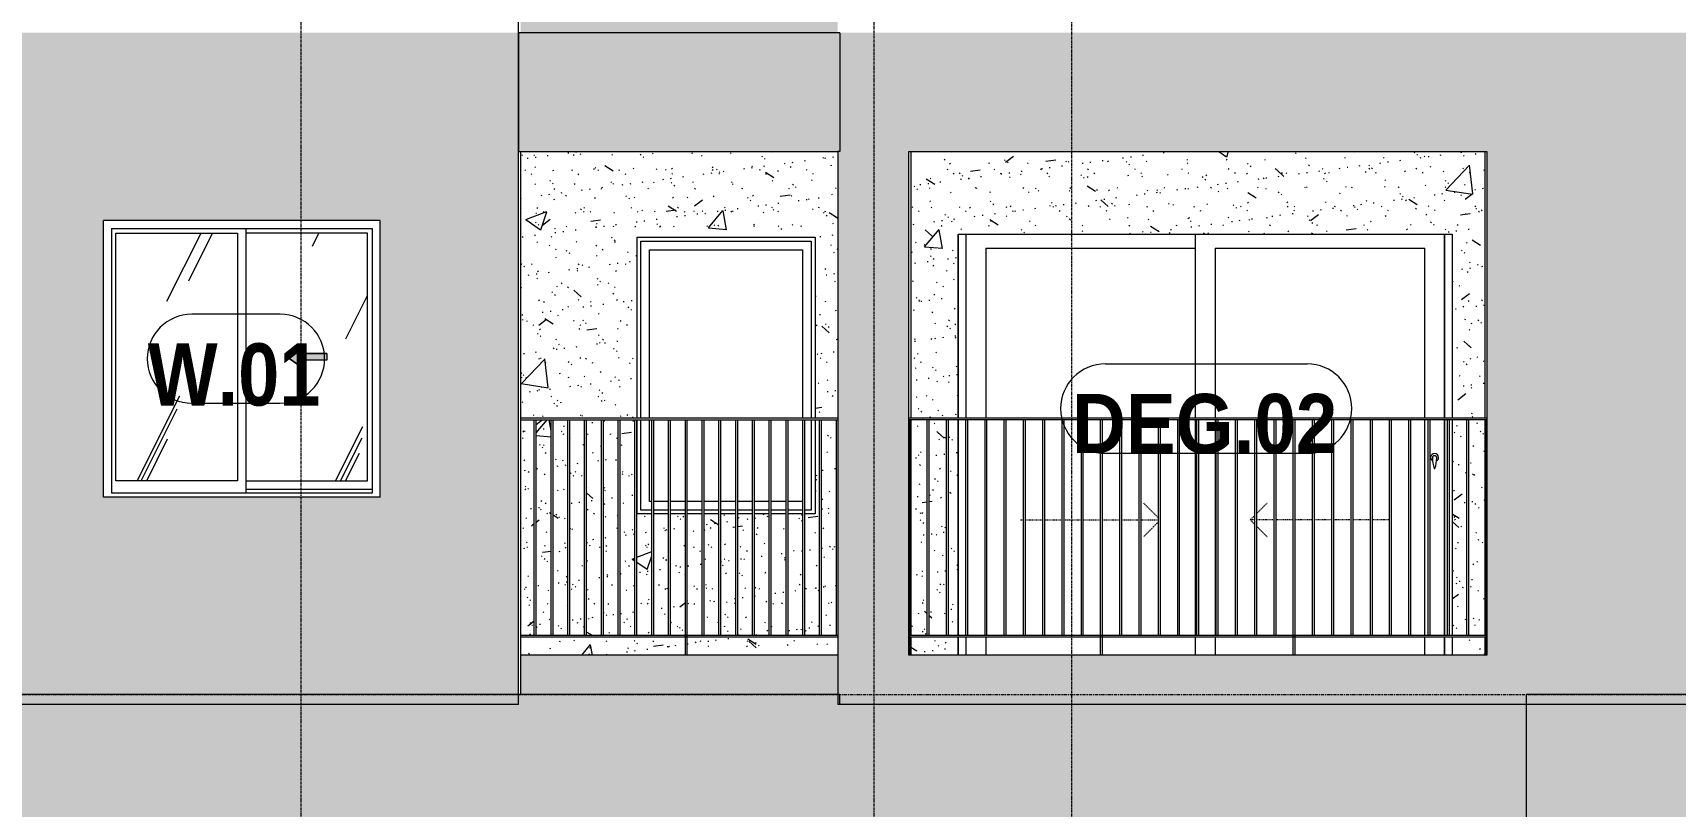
# Model space of a CAD drawing. Header units: millimetres. Extents: x 9199 to 175431, y -4466 to 35300.
# Drawn here: x 151344 to 159653, y 5035 to 8950 of the extents above; entities that cross this region are included whole.
import ezdxf

# ---------------------------------------------------------------- set-up
doc = ezdxf.new("R2010")
doc.units = ezdxf.units.MM
for name, pattern in [('1 NÉT CALL OUT', [6, 3, -3]), ('Centre', [31.75, 6.35, -4.7625, 15.875, -4.7625]), ('Dash', [6, 3, -3]), ('Grid Line', [22.225, 12.7, -3.175, 3.175, -3.175])]:
    doc.linetypes.add(name, pattern=pattern)
for name, color, linetype, lineweight in [('0-2', 250, 'Continuous', 5), ('A-DETL-GENF', 92, 'Continuous', 9), ('A-DETL-GENF-1', 92, '1 NÉT CALL OUT', 9), ('A-DOOR', 31, 'Continuous', 9), ('A-DOOR-FRAM', 31, 'Continuous', 9), ('A-DOOR-HDLN', 31, 'Dash', 18), ('A-DOOR-IDEN', 31, 'Continuous', 9), ('A-FLOR-HRAL', 11, 'Continuous', 9), ('A-FLOR-HRAL-1', 253, 'Continuous', 9), ('A-FLOR-LEVL-2', 51, 'Centre', 9), ('A-GLAZ', 151, 'Continuous', 9), ('A-GLAZ-1', 253, 'Continuous', 9), ('A-GLAZ-2', 7, 'Continuous', 9), ('A-GLAZ-3', 7, '1 NÉT CALL OUT', 9), ('A-GLAZ-IDEN', 152, 'Continuous', 9), ('A-WALL', 113, 'Continuous', 9), ('A-WALL-PATT', 111, 'Continuous', 9), ('A-WALL-PATT-1', 9, 'Continuous', 9), ('A-WALL-PATT-2', 111, 'Continuous', 5), ('I-WALL', 2, 'Continuous', 9), ('I-WALL-1', 7, 'Continuous', 9), ('S-GRID-1', 1, 'Grid Line', 9)]:
    doc.layers.add(name, color=color, linetype=linetype, lineweight=lineweight)
doc.styles.add('Arial_B_1', font='arialbd.ttf', dxfattribs={"width": 0.85, "height": 315})
doc.styles.add('Arial_B_2', font='arialbd.ttf', dxfattribs={"width": 0.9, "height": 300})
pattern_1 = [(50, (-51555.6, 1200), (1093.104, -95.634), [114.3, -1257.3]), (355, (-51555.6, 1200), (-211.457, 1146.34), [91.44, -1005.84]), (100.451, (-51464.5, 1192), (881.656, 1050.7), [97.14, -1068.54]), (46.184, (-51555.6, 1504.8), (1626.475, -252.257), [171.45, -1885.95]), (96.636, (-51420, 1483.8), (1424.42, 1484.565), [145.71, -1602.81]), (351.184, (-51555.6, 1504.8), (1424.43, 1484.55), [137.16, -1508.76]), (21, (-51403.2, 1428.6), (909.686, -613.59), [114.3, -1257.3]), (326, (-51403.2, 1428.6), (370.812, 1105.13), [91.44, -1005.84]), (71.451, (-51327.4, 1377.5), (1280.503, 491.528), [97.14, -1068.54]), (37.5, (-51555.58, 1200), (18.5313, 507.3303), [50.292, -943.356, 50.292, -970.788, -1009.65]), (37.5, (-51555.58, 1200), (18.5313, 507.3303), [-2014.728, 50.292, -959.358]), (7.5, (-51555.6, 1200), (400.918, 601.084), [50.292, -531.876, 50.292, -920.496, -384.81]), (7.5, (-51555.6, 1200), (400.918, 601.084), [-1552.956, 50.292, -334.518]), (327.5, (-51895.43, 1200), (813.545, -34.3737), [50.292, -330.708, 50.292, -1138.428, -1577.34]), (327.5, (-51895.43, 1200), (813.545, -34.3737), [-1569.72, 50.292, -1527.048]), (317.5, (-52047.8, 1200), (888.775, 152.56), [50.292, -445.008, 50.292, -739.14, -1120.14]), (317.5, (-52047.8, 1200), (888.775, 152.56), [-1284.732, 50.292, -1069.848])]
pattern_2 = [(37.5, (-51555.58, 1200), (-4.79953, 146.8239), [5.029, -110.795, 5.029, -124.511, -123.825]), (37.5, (-51555.58, 1200), (-4.79953, 146.8239), [-245.364, 5.029, -118.796]), (7.5, (-51555.58, 1200), (134.8574, 215.0472), [5.029, -57.455, 5.029, -99.365, -40.005]), (7.5, (-51555.58, 1200), (134.8574, 215.0472), [-166.878, 5.029, -34.976]), (327.5, (-51649.3, 1200), (237.29776, 0.4316), [5.029, -33.071, 5.029, -132.131, -179.07]), (327.5, (-51649.3, 1200), (237.29776, 0.4316), [-175.26, 5.029, -174.041]), (317.5, (-51649.3, 1200), (229.067, 66.8792), [5.029, -14.021, 5.029, -84.887, -102.87]), (317.5, (-51649.3, 1200), (229.067, 66.8792), [-108.966, 5.029, -97.841])]
pattern_3 = [(63.435, (-49765.3, 1304.34), (-0.001, 1524.001), [532.46, -2875.3]), (63.435, (-51289.3, 1304.34), (-0.001, 1524.001), [532.46, -2875.3]), (63.435, (-49035.8, 1598.8), (-0.001, 1524.001), [532.46, -2875.3]), (63.435, (-50559.8, 1598.8), (-0.001, 1524.001), [532.46, -2875.3]), (63.435, (-49146.2, 1494.84), (-0.001, 1524.001), [532.46, -2875.3]), (63.435, (-50670.2, 1494.84), (-0.001, 1524.001), [532.46, -2875.3]), (63.435, (-49258.75, 2090.1), (-0.001, 1524.001), [258.8, -3148.965]), (63.435, (-50782.75, 2090.1), (-0.001, 1524.001), [258.8, -3148.965]), (63.435, (-49332.36, 1997.95), (-0.001, 1524.001), [532.46, -2875.3]), (63.435, (-50856.36, 1997.95), (-0.001, 1524.001), [532.46, -2875.3]), (63.435, (-49319.4, 2064.1), (-0.001, 1524.001), [532.46, -2875.3]), (63.435, (-50843.4, 2064.1), (-0.001, 1524.001), [532.46, -2875.3]), (63.435, (-49934.2, 1773.94), (-0.001, 1524.001), [532.46, -2875.3]), (63.435, (-51458.2, 1773.94), (-0.001, 1524.001), [532.46, -2875.3]), (63.435, (-49921.24, 1851.9), (-0.001, 1524.001), [532.46, -2875.3]), (63.435, (-51445.24, 1851.9), (-0.001, 1524.001), [532.46, -2875.3]), (63.435, (-49917.74, 1908.1), (-0.001, 1524.001), [532.46, -2875.3]), (63.435, (-51441.74, 1908.1), (-0.001, 1524.001), [532.46, -2875.3])]

# ---------------------------------------------------------------- blocks, each defined once
blk = doc.blocks.new('M_Fixed - 900 x 1400-901191-TKCS_MẶT ĐỨNG HƯỚNG TÂY')
at = {"layer": 'A-GLAZ-2'}
for p, q in [((-26717.9, 7896), (-25855.9, 7896)), ((-26717.9, 7000), (-26717.9, 7896)), ((-25855.9, 7896), (-25855.9, 7000)), ((-26673.9, 7852), (-25899.9, 7852)), ((-26673.9, 7000), (-26673.9, 7852)), ((-25899.9, 7852), (-25899.9, 7000)), ((-26717.9, 6534), (-26717.9, 6990)), ((-26673.9, 6578), (-26673.9, 6990)), ((-25899.9, 6990), (-25899.9, 6578)), ((-25855.9, 6990), (-25855.9, 6534)), ((-26662.9, 6578), (-26673.9, 6578)), ((-26577.9, 6578), (-26652.9, 6578)), ((-26493, 6578), (-26567.9, 6578)), ((-26408, 6578), (-26483, 6578)), ((-26323.1, 6578), (-26398, 6578)), ((-26238.2, 6578), (-26313.1, 6578)), ((-26153.2, 6578), (-26228.2, 6578)), ((-26068.3, 6578), (-26143.2, 6578)), ((-25983.3, 6578), (-26058.3, 6578)), ((-25899.9, 6578), (-25973.3, 6578)), ((-26662.9, 6534), (-26717.9, 6534)), ((-26577.9, 6534), (-26652.9, 6534)), ((-26493, 6534), (-26567.9, 6534)), ((-26408, 6534), (-26483, 6534)), ((-26323.1, 6534), (-26398, 6534)), ((-26238.2, 6534), (-26313.1, 6534)), ((-26153.2, 6534), (-26228.2, 6534)), ((-26068.3, 6534), (-26143.2, 6534)), ((-25983.3, 6534), (-26058.3, 6534)), ((-25898.4, 6534), (-25973.3, 6534)), ((-25855.9, 6534), (-25888.4, 6534))]:
    blk.add_line(p, q, dxfattribs=at)
blk = doc.blocks.new('Railing - 10mm-901206-TKCS_MẶT ĐỨNG HƯỚNG TÂY')
at = {"layer": 'A-FLOR-HRAL-1'}
for p, q in [((-68226.4, 5900), (-68226.4, 6990)), ((-68216.4, 5900), (-68216.4, 6990))]:
    blk.add_line(p, q, dxfattribs=at)
blk = doc.blocks.new('Railing - 50 x 10mm-901224-TKCS_MẶT ĐỨNG HƯỚNG TÂY')
at = {"layer": 'A-FLOR-HRAL-1'}
for p, q in [((-68990.9, 5800), (-68990.9, 6990)), ((-68980.9, 6990), (-68990.9, 6990)), ((-68980.9, 5800), (-68980.9, 6990))]:
    blk.add_line(p, q, dxfattribs=at)
blk = doc.blocks.new('Railing - 10mm-V147-TKCS_MẶT ĐỨNG HƯỚNG TÂY')
at = {"layer": 'A-FLOR-HRAL-1'}
blk.add_line((-69745.352937, 5900), (-69745.352937, 6990), dxfattribs=at)
blk = doc.blocks.new('Railing - Railing-884005-TKCS_MẶT ĐỨNG HƯỚNG TÂY')
at = {"layer": 'A-FLOR-HRAL-1'}
for p, q in [((-27326.9, 5900), (-25721.9, 5900)), ((-25721.9, 5890), (-27326.9, 5890))]:
    blk.add_line(p, q, dxfattribs=at)
at = {"extrusion": (0, 0, -1), "zscale": -1}
for name, p in [('Railing - 10mm-901206-TKCS_MẶT ĐỨNG HƯỚNG TÂY', (95473.9, 0)), ('Railing - 10mm-901206-TKCS_MẶT ĐỨNG HƯỚNG TÂY', (95388.9, 0)), ('Railing - 10mm-901206-TKCS_MẶT ĐỨNG HƯỚNG TÂY', (95304, 0)), ('Railing - 10mm-901206-TKCS_MẶT ĐỨNG HƯỚNG TÂY', (95219.1, 0)), ('Railing - 10mm-901206-TKCS_MẶT ĐỨNG HƯỚNG TÂY', (95134.1, 0)), ('Railing - 10mm-901206-TKCS_MẶT ĐỨNG HƯỚNG TÂY', (95049.2, 0)), ('Railing - 10mm-901206-TKCS_MẶT ĐỨNG HƯỚNG TÂY', (94964.2, 0)), ('Railing - 10mm-901206-TKCS_MẶT ĐỨNG HƯỚNG TÂY', (94879.3, 0)), ('Railing - 10mm-901206-TKCS_MẶT ĐỨNG HƯỚNG TÂY', (94794.4, 0)), ('Railing - 50 x 10mm-901224-TKCS_MẶT ĐỨNG HƯỚNG TÂY', (95473.9, 0)), ('Railing - 10mm-901206-TKCS_MẶT ĐỨNG HƯỚNG TÂY', (94624.5, 0)), ('Railing - 10mm-901206-TKCS_MẶT ĐỨNG HƯỚNG TÂY', (94539.5, 0)), ('Railing - 10mm-901206-TKCS_MẶT ĐỨNG HƯỚNG TÂY', (94454.6, 0)), ('Railing - 10mm-901206-TKCS_MẶT ĐỨNG HƯỚNG TÂY', (94369.7, 0)), ('Railing - 10mm-901206-TKCS_MẶT ĐỨNG HƯỚNG TÂY', (94284.7, 0)), ('Railing - 10mm-901206-TKCS_MẶT ĐỨNG HƯỚNG TÂY', (94199.8, 0)), ('Railing - 10mm-901206-TKCS_MẶT ĐỨNG HƯỚNG TÂY', (94114.8, 0)), ('Railing - 10mm-901206-TKCS_MẶT ĐỨNG HƯỚNG TÂY', (94029.9, 0)), ('Railing - 10mm-V147-TKCS_MẶT ĐỨNG HƯỚNG TÂY', (95473.9, 0))]:
    blk.add_blockref(name, p, dxfattribs=at)
blk = doc.blocks.new('Top Rail Type - Top Rail_Internal_-884006-TKCS_MẶT ĐỨNG HƯỚNG TÂY')
at = {"layer": 'A-FLOR-HRAL-1'}
for p, q in [((-25721.9, 7000), (-27326.9, 7000)), ((-27326.9, 6990), (-25721.9, 6990))]:
    blk.add_line(p, q, dxfattribs=at)
blk = doc.blocks.new('NCV_TKTC_TANG 2_rvt-2-TKCS_MẶT ĐỨNG HƯỚNG TÂY')
at = {"layer": 'A-WALL-PATT-1'}
h = blk.add_hatch(dxfattribs=at)
h.set_pattern_fill('FP_19', color=256, style=0, pattern_type=2)
h.set_pattern_definition(pattern_1)
h.paths.add_polyline_path([(-26483, 5800), (-25721.9, 5800), (-25721.9, 5890), (-26483, 5890)])
h.paths.add_polyline_path([(-27326.9, 5800), (-26493, 5800), (-26493, 5890), (-27326.9, 5890)])
h.paths.add_polyline_path([(-25734.8, 5900), (-25728.5, 5900), (-25728.5, 6990), (-25803.5, 6990), (-25803.5, 5900), (-25748.1, 5900)])
h.paths.add_polyline_path([(-27172.5, 5900), (-27172.5, 6990), (-27247.4, 6990), (-27247.4, 5900)])
h.paths.add_polyline_path([(-27162.5, 5900), (-27087.6, 5900), (-27087.6, 6990), (-27162.5, 6990), (-27162.5, 6281.3)])
h.paths.add_polyline_path([(-27257.4, 5900), (-27257.4, 6990), (-27326.9, 6990), (-27326.9, 5900), (-27261.8, 5900)])
h.paths.add_polyline_path([(-26822.7, 5900), (-26747.8, 5900), (-26747.8, 6990), (-26822.7, 6990), (-26822.7, 6389.2)])
h.paths.add_polyline_path([(-26832.7, 5900), (-26832.7, 6990), (-26907.7, 6990), (-26907.7, 5900)])
h.paths.add_polyline_path([(-26917.7, 5900), (-26917.7, 6990), (-26992.6, 6990), (-26992.6, 5900)])
h.paths.add_polyline_path([(-26737.8, 5900), (-26662.9, 5900), (-26662.9, 6515), (-26736.9, 6515), (-26737.8, 6513.7)])
h.paths.add_polyline_path([(-26652.9, 5900), (-26577.9, 5900), (-26577.9, 6515), (-26652.9, 6515), (-26652.9, 6443.4)])
h.paths.add_polyline_path([(-26567.9, 5900), (-26493, 5900), (-26493, 6515), (-26567.9, 6515), (-26567.9, 6371)])
h.paths.add_polyline_path([(-26483, 5900), (-26408, 5900), (-26408, 6515), (-26483, 6515), (-26483, 6298.6)])
h.paths.add_polyline_path([(-26398, 5900), (-26323.1, 5900), (-26323.1, 6515), (-26398, 6515), (-26398, 6226.2)])
h.paths.add_polyline_path([(-26313.1, 5900), (-26238.2, 5900), (-26238.2, 6515), (-26313.1, 6515), (-26313.1, 6153.8)])
h.paths.add_polyline_path([(-26228.2, 5900), (-26153.2, 5900), (-26153.2, 6515), (-26228.2, 6515), (-26228.2, 6081.4)])
h.paths.add_polyline_path([(-26143.2, 5900), (-26068.3, 5900), (-26068.3, 6515), (-26143.2, 6515), (-26143.2, 6009)])
h.paths.add_polyline_path([(-26058.3, 5900), (-25983.3, 5900), (-25983.3, 6515), (-26058.3, 6515), (-26058.3, 5936.6)])
h.paths.add_polyline_path([(-27002.6, 5900), (-27002.6, 6990), (-27077.6, 6990), (-27077.6, 5900)])
h.paths.add_polyline_path([(-25973.3, 5900), (-25898.4, 5900), (-25898.4, 6515), (-25973.3, 6515)])
h.paths.add_polyline_path([(-25888.4, 5900), (-25813.5, 5900), (-25813.5, 6990), (-25836.9, 6990), (-25836.9, 6515), (-25888.4, 6515)])
h.paths.add_polyline_path([(-25786.4, 7000), (-25721.9, 7000), (-25721.9, 8350), (-27326.9, 8350), (-27326.9, 7000), (-26736.9, 7000), (-26736.9, 7915), (-25836.9, 7915), (-25836.9, 7000)])
h = blk.add_hatch(dxfattribs=at)
h.set_pattern_fill('FP_20', color=256, style=0, pattern_type=2)
h.set_pattern_definition(pattern_2)
h.paths.add_polyline_path([(-26483, 5800), (-25721.9, 5800), (-25721.9, 5890), (-26483, 5890)])
h.paths.add_polyline_path([(-27326.9, 5800), (-26493, 5800), (-26493, 5890), (-27326.9, 5890)])
h.paths.add_polyline_path([(-25734.8, 5900), (-25728.5, 5900), (-25728.5, 6990), (-25803.5, 6990), (-25803.5, 5900), (-25748.1, 5900)])
h.paths.add_polyline_path([(-27172.5, 5900), (-27172.5, 6990), (-27247.4, 6990), (-27247.4, 5900)])
h.paths.add_polyline_path([(-27162.5, 5900), (-27087.6, 5900), (-27087.6, 6990), (-27162.5, 6990), (-27162.5, 6281.3)])
h.paths.add_polyline_path([(-27257.4, 5900), (-27257.4, 6990), (-27326.9, 6990), (-27326.9, 5900), (-27261.8, 5900)])
h.paths.add_polyline_path([(-26822.7, 5900), (-26747.8, 5900), (-26747.8, 6990), (-26822.7, 6990), (-26822.7, 6389.2)])
h.paths.add_polyline_path([(-26832.7, 5900), (-26832.7, 6990), (-26907.7, 6990), (-26907.7, 5900)])
h.paths.add_polyline_path([(-26917.7, 5900), (-26917.7, 6990), (-26992.6, 6990), (-26992.6, 5900)])
h.paths.add_polyline_path([(-26737.8, 5900), (-26662.9, 5900), (-26662.9, 6515), (-26736.9, 6515), (-26737.8, 6513.7)])
h.paths.add_polyline_path([(-26652.9, 5900), (-26577.9, 5900), (-26577.9, 6515), (-26652.9, 6515), (-26652.9, 6443.4)])
h.paths.add_polyline_path([(-26567.9, 5900), (-26493, 5900), (-26493, 6515), (-26567.9, 6515), (-26567.9, 6371)])
h.paths.add_polyline_path([(-26483, 5900), (-26408, 5900), (-26408, 6515), (-26483, 6515), (-26483, 6298.6)])
h.paths.add_polyline_path([(-26398, 5900), (-26323.1, 5900), (-26323.1, 6515), (-26398, 6515), (-26398, 6226.2)])
h.paths.add_polyline_path([(-26313.1, 5900), (-26238.2, 5900), (-26238.2, 6515), (-26313.1, 6515), (-26313.1, 6153.8)])
h.paths.add_polyline_path([(-26228.2, 5900), (-26153.2, 5900), (-26153.2, 6515), (-26228.2, 6515), (-26228.2, 6081.4)])
h.paths.add_polyline_path([(-26143.2, 5900), (-26068.3, 5900), (-26068.3, 6515), (-26143.2, 6515), (-26143.2, 6009)])
h.paths.add_polyline_path([(-26058.3, 5900), (-25983.3, 5900), (-25983.3, 6515), (-26058.3, 6515), (-26058.3, 5936.6)])
h.paths.add_polyline_path([(-27002.6, 5900), (-27002.6, 6990), (-27077.6, 6990), (-27077.6, 5900)])
h.paths.add_polyline_path([(-25973.3, 5900), (-25898.4, 5900), (-25898.4, 6515), (-25973.3, 6515)])
h.paths.add_polyline_path([(-25888.4, 5900), (-25813.5, 5900), (-25813.5, 6990), (-25836.9, 6990), (-25836.9, 6515), (-25888.4, 6515)])
h.paths.add_polyline_path([(-25786.4, 7000), (-25721.9, 7000), (-25721.9, 8350), (-27326.9, 8350), (-27326.9, 7000), (-26736.9, 7000), (-26736.9, 7915), (-25836.9, 7915), (-25836.9, 7000)])
h = blk.add_hatch(dxfattribs=at)
h.set_pattern_fill('FP_19', color=256, style=0, pattern_type=2)
h.set_pattern_definition(pattern_1)
h.paths.add_polyline_path([(-25351.9, 5800), (-25113.5, 5800), (-25113.5, 5890), (-25351.9, 5890), (-25351.9, 5806.9)])
h.paths.add_polyline_path([(-22446.9, 5800), (-22446.9, 5890), (-22613.5, 5890), (-22613.5, 5800), (-22457.9, 5800)])
h.paths.add_polyline_path([(-25217.9, 5900), (-25172, 5900), (-25172, 6990), (-25259.5, 6990), (-25259.5, 5900)])
h.paths.add_polyline_path([(-22446.9, 5900), (-22446.9, 6990), (-22529.8, 6990), (-22529.8, 5900), (-22465.2, 5900)])
h.paths.add_polyline_path([(-25113.5, 5900), (-25113.5, 6990), (-25162, 6990), (-25162, 5900)])
h.paths.add_polyline_path([(-25351.9, 5900), (-25269.5, 5900), (-25269.5, 6990), (-25351.9, 6990), (-25351.9, 6195.7)])
h.paths.add_polyline_path([(-22613.5, 5900), (-22539.8, 5900), (-22539.8, 6990), (-22613.5, 6990), (-22613.5, 6716.4)])
h.paths.add_polyline_path([(-25245.5, 7000), (-25113.5, 7000), (-25113.5, 7930), (-22613.5, 7930), (-22613.5, 7000), (-22446.9, 7000), (-22446.9, 8350), (-25351.9, 8350), (-25351.9, 7000)])
h = blk.add_hatch(dxfattribs=at)
h.set_pattern_fill('FP_20', color=256, style=0, pattern_type=2)
h.set_pattern_definition(pattern_2)
h.paths.add_polyline_path([(-25351.9, 5800), (-25113.5, 5800), (-25113.5, 5890), (-25351.9, 5890), (-25351.9, 5806.9)])
h.paths.add_polyline_path([(-22446.9, 5800), (-22446.9, 5890), (-22613.5, 5890), (-22613.5, 5800), (-22457.9, 5800)])
h.paths.add_polyline_path([(-25217.9, 5900), (-25172, 5900), (-25172, 6990), (-25259.5, 6990), (-25259.5, 5900)])
h.paths.add_polyline_path([(-22446.9, 5900), (-22446.9, 6990), (-22529.8, 6990), (-22529.8, 5900), (-22465.2, 5900)])
h.paths.add_polyline_path([(-25113.5, 5900), (-25113.5, 6990), (-25162, 6990), (-25162, 5900)])
h.paths.add_polyline_path([(-25351.9, 5900), (-25269.5, 5900), (-25269.5, 6990), (-25351.9, 6990), (-25351.9, 6195.7)])
h.paths.add_polyline_path([(-22613.5, 5900), (-22539.8, 5900), (-22539.8, 6990), (-22613.5, 6990), (-22613.5, 6716.4)])
h.paths.add_polyline_path([(-25245.5, 7000), (-25113.5, 7000), (-25113.5, 7930), (-22613.5, 7930), (-22613.5, 7000), (-22446.9, 7000), (-22446.9, 8350), (-25351.9, 8350), (-25351.9, 7000)])
at = {"layer": 'I-WALL-1'}
for p, q in [((-25351.9, 8350), (-25351.9, 7000)), ((-22446.9, 7000), (-22446.9, 8350)), ((-26736.9, 7000), (-26736.9, 7915)), ((-26736.9, 7915), (-25836.9, 7915)), ((-25836.9, 7915), (-25836.9, 7000)), ((-25113.5, 7000), (-25113.5, 7930)), ((-25113.5, 7930), (-22613.5, 7930)), ((-22613.5, 7930), (-22613.5, 7000)), ((-26736.9, 6515), (-26736.9, 6990)), ((-25836.9, 6990), (-25836.9, 6515)), ((-25351.9, 6990), (-25351.9, 5900)), ((-25113.5, 5900), (-25113.5, 6990)), ((-22613.5, 6990), (-22613.5, 5900)), ((-22446.9, 5900), (-22446.9, 6990)), ((-26662.9, 6515), (-26736.9, 6515)), ((-26577.9, 6515), (-26652.9, 6515)), ((-26493, 6515), (-26567.9, 6515)), ((-26408, 6515), (-26483, 6515)), ((-26323.1, 6515), (-26398, 6515)), ((-26238.2, 6515), (-26313.1, 6515)), ((-26153.2, 6515), (-26228.2, 6515)), ((-26068.3, 6515), (-26143.2, 6515)), ((-25983.3, 6515), (-26058.3, 6515)), ((-25898.4, 6515), (-25973.3, 6515)), ((-25836.9, 6515), (-25888.4, 6515)), ((-25351.9, 5890), (-25351.9, 5800)), ((-25113.5, 5800), (-25113.5, 5890)), ((-22613.5, 5890), (-22613.5, 5800)), ((-22446.9, 5800), (-22446.9, 5890))]:
    blk.add_line(p, q, dxfattribs=at)
at = {"layer": 'A-FLOR-HRAL-1'}
for name in ['Top Rail Type - Top Rail_Internal_-884006-TKCS_MẶT ĐỨNG HƯỚNG TÂY', 'Railing - Railing-884005-TKCS_MẶT ĐỨNG HƯỚNG TÂY']:
    blk.add_blockref(name, (0, 0), dxfattribs=at)
at = {"layer": 'A-GLAZ-1'}
blk.add_blockref('M_Fixed - 900 x 1400-901191-TKCS_MẶT ĐỨNG HƯỚNG TÂY', (0, 0), dxfattribs=at)
blk = doc.blocks.new('1_FAMILY RVT - W01-WxH 1400x1400xmm-V157-TKCS_MẶT ĐỨNG HƯỚNG TÂY')
at = {"layer": 'A-DETL-GENF-1'}
blk.add_hatch(color=256, dxfattribs=at).paths.add_polyline_path([(-28441.9, 7262.1), (-28441.9, 7292.6), (-28306.4, 7292.6), (-28306.4, 7326.5), (-28441.9, 7326.5), (-28441.9, 7357), (-28509.6, 7309.5)])
at = {"layer": 'A-GLAZ'}
h = blk.add_hatch(dxfattribs=at)
h.set_pattern_fill('FP_18', color=256, style=0, pattern_type=2)
h.set_pattern_definition(pattern_3)
h.paths.add_polyline_path([(-28759.6, 6682.5), (-28759.6, 7936.5), (-29373.9, 7936.5), (-29373.9, 6682.5)])
h = blk.add_hatch(dxfattribs=at)
h.set_pattern_fill('FP_18', color=256, style=0, pattern_type=2)
h.set_pattern_definition(pattern_3)
h.paths.add_polyline_path([(-28100.9, 6682.5), (-28100.9, 7936.5), (-28715.1, 7936.5), (-28715.1, 6682.5)])
h.paths.add_polyline_path([(-28441.9, 7262.1), (-28509.6, 7309.5), (-28441.9, 7357), (-28441.9, 7326.5), (-28306.4, 7326.5), (-28306.4, 7292.6), (-28441.9, 7292.6)])
at = {"layer": 'A-DETL-GENF'}
for p, q in [((-28509.6, 7309.5), (-28441.9, 7357)), ((-28509.6, 7309.5), (-28441.9, 7357)), ((-28441.9, 7357), (-28441.9, 7326.5)), ((-28441.9, 7357), (-28441.9, 7326.5)), ((-28306.4, 7326.5), (-28441.9, 7326.5)), ((-28441.9, 7326.5), (-28306.4, 7326.5)), ((-28306.4, 7326.5), (-28306.4, 7292.6)), ((-28306.4, 7326.5), (-28306.4, 7292.6)), ((-28509.6, 7309.5), (-28441.9, 7262.1)), ((-28441.9, 7262.1), (-28509.6, 7309.5)), ((-28441.9, 7292.6), (-28441.9, 7262.1)), ((-28306.4, 7292.6), (-28441.9, 7292.6)), ((-28441.9, 7292.6), (-28441.9, 7262.1)), ((-28306.4, 7292.6), (-28441.9, 7292.6))]:
    blk.add_line(p, q, dxfattribs=at)
at = {"layer": 'A-GLAZ'}
for p, q in [((-28037.4, 8000), (-29437.4, 8000)), ((-29437.4, 6600), (-29437.4, 8000)), ((-28037.4, 6600), (-28037.4, 8000)), ((-29396.4, 7959.1), (-29396.4, 6619)), ((-29396.4, 7959.1), (-28078.3, 7959.1)), ((-29373.9, 7936.5), (-28759.6, 7936.5)), ((-29373.9, 6682.5), (-29373.9, 7936.5)), ((-28759.6, 7936.5), (-28759.6, 6682.5)), ((-28715.1, 6619), (-28715.1, 7959.1)), ((-28100.9, 7936.5), (-28715.1, 7936.5)), ((-28100.9, 6682.5), (-28100.9, 7936.5)), ((-28078.3, 7959.1), (-28078.3, 6619)), ((-28759.6, 6682.5), (-29373.9, 6682.5)), ((-28715.1, 6682.5), (-28100.9, 6682.5)), ((-28037.4, 6600), (-29437.4, 6600)), ((-28078.3, 6619), (-29396.4, 6619)), ((-28078.3, 6638.1), (-28715.1, 6638.1)), ((-28078.3, 6638.1), (-28715.1, 6638.1))]:
    blk.add_line(p, q, dxfattribs=at)
blk = doc.blocks.new('Railing - 10mm-1251313-TKCS_MẶT ĐỨNG HƯỚNG TÂY')
at = {"layer": 'A-FLOR-HRAL'}
for p, q in [((-70214.4, 2500), (-70214.4, 3590)), ((-70204.4, 2500), (-70204.4, 3590))]:
    blk.add_line(p, q, dxfattribs=at)
blk = doc.blocks.new('Railing - 50 x 10mm-V205-TKCS_MẶT ĐỨNG HƯỚNG TÂY')
at = {"layer": 'A-FLOR-HRAL'}
for p, q in [((-71091.4, 5800), (-71091.4, 6990)), ((-71081.4, 6990), (-71091.4, 6990)), ((-71081.4, 5800), (-71081.4, 6990))]:
    blk.add_line(p, q, dxfattribs=at)
blk = doc.blocks.new('Railing - 50 x 10mm-V206-TKCS_MẶT ĐỨNG HƯỚNG TÂY')
at = {"layer": 'A-FLOR-HRAL'}
for p in [(-70116.9, 5800), (-70111.9, 6990)]:
    blk.add_line(p, (-70116.9, 6990), dxfattribs=at)
blk = doc.blocks.new('Railing - 50 x 10mm-V211-TKCS_MẶT ĐỨNG HƯỚNG TÂY')
at = {"layer": 'A-FLOR-HRAL'}
for p, q in [((-33481.9, 6990), (-33486.9, 6990)), ((-33481.9, 5800), (-33481.9, 6990))]:
    blk.add_line(p, q, dxfattribs=at)
blk = doc.blocks.new('Railing - Railing-3231180-TKCS_MẶT ĐỨNG HƯỚNG TÂY')
at = {"layer": 'A-FLOR-HRAL'}
for p, q in [((-25361.9, 5900), (-22437.4, 5900)), ((-22437.4, 5890), (-25361.9, 5890))]:
    blk.add_line(p, q, dxfattribs=at)
for name, p in [('Railing - 50 x 10mm-V211-TKCS_MẶT ĐỨNG HƯỚNG TÂY', (8125, 0)), ('Railing - 10mm-1251313-TKCS_MẶT ĐỨNG HƯỚNG TÂY', (44944.9, 3400)), ('Railing - 10mm-1251313-TKCS_MẶT ĐỨNG HƯỚNG TÂY', (45042.4, 3400)), ('Railing - 10mm-1251313-TKCS_MẶT ĐỨNG HƯỚNG TÂY', (45139.9, 3400)), ('Railing - 10mm-1251313-TKCS_MẶT ĐỨNG HƯỚNG TÂY', (45237.4, 3400)), ('Railing - 10mm-1251313-TKCS_MẶT ĐỨNG HƯỚNG TÂY', (45334.9, 3400)), ('Railing - 10mm-1251313-TKCS_MẶT ĐỨNG HƯỚNG TÂY', (45432.4, 3400)), ('Railing - 10mm-1251313-TKCS_MẶT ĐỨNG HƯỚNG TÂY', (45529.8, 3400)), ('Railing - 10mm-1251313-TKCS_MẶT ĐỨNG HƯỚNG TÂY', (45627.3, 3400)), ('Railing - 10mm-1251313-TKCS_MẶT ĐỨNG HƯỚNG TÂY', (45724.8, 3400)), ('Railing - 50 x 10mm-V205-TKCS_MẶT ĐỨNG HƯỚNG TÂY', (46699.3, 0)), ('Railing - 10mm-1251313-TKCS_MẶT ĐỨNG HƯỚNG TÂY', (45919.8, 3400)), ('Railing - 10mm-1251313-TKCS_MẶT ĐỨNG HƯỚNG TÂY', (46017.3, 3400)), ('Railing - 10mm-1251313-TKCS_MẶT ĐỨNG HƯỚNG TÂY', (46114.8, 3400)), ('Railing - 10mm-1251313-TKCS_MẶT ĐỨNG HƯỚNG TÂY', (46212.2, 3400)), ('Railing - 10mm-1251313-TKCS_MẶT ĐỨNG HƯỚNG TÂY', (46309.7, 3400)), ('Railing - 10mm-1251313-TKCS_MẶT ĐỨNG HƯỚNG TÂY', (46407.2, 3400)), ('Railing - 10mm-1251313-TKCS_MẶT ĐỨNG HƯỚNG TÂY', (46504.7, 3400)), ('Railing - 10mm-1251313-TKCS_MẶT ĐỨNG HƯỚNG TÂY', (46602.2, 3400)), ('Railing - 10mm-1251313-TKCS_MẶT ĐỨNG HƯỚNG TÂY', (46699.7, 3400)), ('Railing - 50 x 10mm-V205-TKCS_MẶT ĐỨNG HƯỚNG TÂY', (47674.2, 0)), ('Railing - 10mm-1251313-TKCS_MẶT ĐỨNG HƯỚNG TÂY', (46894.6, 3400)), ('Railing - 10mm-1251313-TKCS_MẶT ĐỨNG HƯỚNG TÂY', (46992.1, 3400)), ('Railing - 10mm-1251313-TKCS_MẶT ĐỨNG HƯỚNG TÂY', (47089.6, 3400)), ('Railing - 10mm-1251313-TKCS_MẶT ĐỨNG HƯỚNG TÂY', (47187.1, 3400)), ('Railing - 10mm-1251313-TKCS_MẶT ĐỨNG HƯỚNG TÂY', (47284.6, 3400)), ('Railing - 10mm-1251313-TKCS_MẶT ĐỨNG HƯỚNG TÂY', (47382.1, 3400)), ('Railing - 10mm-1251313-TKCS_MẶT ĐỨNG HƯỚNG TÂY', (47479.6, 3400)), ('Railing - 10mm-1251313-TKCS_MẶT ĐỨNG HƯỚNG TÂY', (47577, 3400)), ('Railing - 10mm-1251313-TKCS_MẶT ĐỨNG HƯỚNG TÂY', (47674.5, 3400)), ('Railing - 50 x 10mm-V206-TKCS_MẶT ĐỨNG HƯỚNG TÂY', (47674.6, 0))]:
    blk.add_blockref(name, p)
blk = doc.blocks.new('Top Rail Type - Top Rail_Internal_-3231183-TKCS_MẶT ĐỨNG HƯỚNG TÂY')
at = {"layer": 'A-FLOR-HRAL'}
for p, q in [((-22437.4, 7000), (-25361.9, 7000)), ((-22437.4, 6990), (-25361.9, 6990))]:
    blk.add_line(p, q, dxfattribs=at)
blk = doc.blocks.new('DEG_02-DEG_03 - DEG_02-2500x2400mm-CỬA ĐI 02 CÁNH TRƯỢT-V218-TKCS_MẶT ĐỨNG HƯỚNG TÂY')
at = {"layer": 'A-DOOR'}
for p, q in [((-23912.4, 7000), (-23912.4, 7930)), ((-22652.4, 7930), (-22652.4, 7000)), ((-24972.4, 7860), (-24972.4, 7000)), ((-24972.4, 7860), (-23912.4, 7860)), ((-23812.4, 7860), (-23812.4, 7000)), ((-23812.4, 7860), (-22752.4, 7860)), ((-22752.4, 7000), (-22752.4, 7860)), ((-23912.4, 5900), (-23912.4, 6990)), ((-23812.4, 6990), (-23812.4, 5900)), ((-22752.4, 5900), (-22752.4, 6990)), ((-22652.4, 6990), (-22652.4, 5900)), ((-24972.4, 5890), (-24972.4, 5800)), ((-23912.4, 5800), (-23912.4, 5890)), ((-23812.4, 5890), (-23812.4, 5800)), ((-22752.4, 5800), (-22752.4, 5890)), ((-22652.4, 5890), (-22652.4, 5800))]:
    blk.add_line(p, q, dxfattribs=at)
at = {"layer": 'A-DOOR', "flags": 128}
blk.add_lwpolyline([(-22700.9, 6808.7), (-22700.9, 6808.7), (-22700.9, 6808.7), (-22700.9, 6808.7), (-22700.9, 6808.7), (-22700.9, 6808.7), (-22700.9, 6808.7), (-22700.9, 6808.7), (-22701, 6808.7), (-22701, 6808.7), (-22701, 6808.7), (-22701, 6808.7), (-22701.1, 6808.7), (-22701.1, 6808.7), (-22701.1, 6808.7), (-22701.2, 6808.7), (-22701.2, 6808.7), (-22701.2, 6808.7), (-22701.3, 6808.7), (-22701.3, 6808.7), (-22701.4, 6808.7), (-22701.4, 6808.7), (-22701.5, 6808.7), (-22701.5, 6808.7), (-22701.6, 6808.7), (-22701.6, 6808.7), (-22701.7, 6808.7), (-22701.7, 6808.7), (-22701.8, 6808.7), (-22701.8, 6808.7), (-22701.9, 6808.7), (-22701.9, 6808.7), (-22702, 6808.7), (-22702, 6808.7), (-22702.1, 6808.7), (-22702.2, 6808.7), (-22702.2, 6808.7), (-22702.3, 6808.7), (-22702.3, 6808.7), (-22702.4, 6808.7), (-22702.5, 6808.7), (-22702.5, 6808.7), (-22702.6, 6808.7), (-22702.6, 6808.7), (-22702.7, 6808.7), (-22702.8, 6808.7), (-22702.8, 6808.7), (-22702.9, 6808.7), (-22702.9, 6808.7), (-22703, 6808.7), (-22703, 6808.7), (-22703.1, 6808.7), (-22703.1, 6808.7), (-22703.2, 6808.7), (-22703.2, 6808.7), (-22703.3, 6808.7), (-22703.3, 6808.7), (-22703.4, 6808.7), (-22703.4, 6808.7), (-22703.5, 6808.7), (-22703.5, 6808.7), (-22703.5, 6808.7), (-22703.6, 6808.7), (-22703.6, 6808.7), (-22703.6, 6808.7), (-22703.7, 6808.7), (-22703.7, 6808.7), (-22703.7, 6808.7), (-22703.8, 6808.7), (-22703.8, 6808.7), (-22703.8, 6808.7), (-22703.8, 6808.7), (-22703.8, 6808.7), (-22703.8, 6808.7), (-22703.8, 6808.7), (-22703.9, 6808.7), (-22703.9, 6808.7)], dxfattribs=at)
at = {"layer": 'A-DOOR'}
for centre, radius, start, end in [((-22702.4, 6800), 20, 0, 180), ((-22702.4, 6800), 20, 180, 240), ((-22703.9, 6799.2), 9.45, 90, 180), ((-22548.6, 6799.2), 164.8, 180, 199.13397), ((-22702, 6746), 2.34, 199.13397, 261.03098), ((-22702.7, 6746), 2.34, 278.96902, 340.86603), ((-22700.9, 6799.2), 9.45, 0, 90), ((-22856.2, 6799.2), 164.8, 340.86603, 0), ((-22702.4, 6800), 20, 300, 0)]:
    blk.add_arc(centre, radius, start, end, dxfattribs=at)
at = {"layer": 'A-DOOR-FRAM'}
for p, q in [((-25112.4, 7930), (-25112.4, 7000)), ((-25072.4, 7000), (-25072.4, 7930)), ((-22652.4, 7000), (-22652.4, 7930)), ((-25112.4, 6990), (-25112.4, 5900)), ((-22652.4, 5900), (-22652.4, 6990)), ((-25112.4, 5890), (-25112.4, 5800)), ((-25072.4, 5800), (-25072.4, 5890)), ((-22652.4, 5800), (-22652.4, 5890))]:
    blk.add_line(p, q, dxfattribs=at)
at = {"layer": 'A-DOOR-HDLN'}
for p, q in [((-24099.6, 6494.2), (-24174.5, 6569.1)), ((-23602.2, 6517.2), (-23550.3, 6569.1)), ((-24799.6, 6484.2), (-24782, 6484.2)), ((-24772, 6484.2), (-24684.5, 6484.2)), ((-24674.5, 6484.2), (-24587, 6484.2)), ((-24577, 6484.2), (-24489.6, 6484.2)), ((-24479.6, 6484.2), (-24392.1, 6484.2)), ((-24382.1, 6484.2), (-24294.6, 6484.2)), ((-24284.6, 6484.2), (-24197.1, 6484.2)), ((-24187.1, 6484.2), (-24099.6, 6484.2)), ((-23635.1, 6484.2), (-23612.2, 6507.2)), ((-23635.1, 6484.2), (-23612.2, 6461.3)), ((-23612.2, 6484.2), (-23635.1, 6484.2)), ((-23514.7, 6484.2), (-23602.2, 6484.2)), ((-23417.2, 6484.2), (-23504.7, 6484.2)), ((-23319.7, 6484.2), (-23407.2, 6484.2)), ((-23222.2, 6484.2), (-23309.7, 6484.2)), ((-23124.8, 6484.2), (-23212.2, 6484.2)), ((-23027.3, 6484.2), (-23114.8, 6484.2)), ((-22929.8, 6484.2), (-23017.3, 6484.2)), ((-24099.6, 6474.2), (-24174.5, 6399.4)), ((-23602.2, 6451.3), (-23550.3, 6399.4))]:
    blk.add_line(p, q, dxfattribs=at)
blk = doc.blocks.new('SSA-WINDOW TAG - 10-2062020-TKCS_MẶT ĐỨNG HƯỚNG TÂY')
at = {"layer": 'A-GLAZ-IDEN'}
for p, q in [((-74740.8, 10925), (-75188.4, 10925)), ((-75188.4, 10475), (-74740.8, 10475))]:
    blk.add_line(p, q, dxfattribs=at)
for centre, start, end in [((-75188.4, 10700), 90, 270), ((-74740.8, 10700), 270, 90)]:
    blk.add_arc(centre, 225, start, end, dxfattribs=at)
blk = doc.blocks.new('STN_Door Tag - STN_Door Tag-1788670-TKCS_MẶT ĐỨNG HƯỚNG TÂY')
at = {"layer": 'A-DOOR-IDEN'}
for p, q in [((-35037.4, 2034.3), (-34017.3, 2034.3)), ((-35037.4, 1581.5), (-34017.3, 1581.5))]:
    blk.add_line(p, q, dxfattribs=at)
for centre, start, end in [((-35037.4, 1807.9), 90, 270), ((-34017.3, 1807.9), 270, 90)]:
    blk.add_arc(centre, 226.4, start, end, dxfattribs=at)

msp = doc.modelspace()

# ---------------------------------------------------------------- hatches: boundary and pattern name
at = {"layer": 'A-WALL-PATT'}
h = msp.add_hatch(color=256, dxfattribs=at)
h.paths.add_polyline_path([(157519.7, 5550), (158900.8, 5550), (158900.8, 8950), (155426.2, 8950), (155426.2, 8350), (155416.2, 8350), (155416.2, 5550)])
h.paths.add_polyline_path([(156461.6, 5800), (155776.2, 5800), (155776.2, 8350), (158700.8, 8350), (158700.8, 5800), (157519.7, 5800)])
at = {"layer": 'A-WALL-PATT-2'}
for points in [[(154345.2, 8950), (155416.2, 8950), (155416.2, 9200), (153811.2, 9200), (153811.2, 8950), (153971.2, 8950)], [(155426.2, 8350), (155426.2, 8950), (153801.2, 8950), (153801.2, 8350), (155403.4, 8350)], [(153811.2, 5600), (155416.2, 5600), (155416.2, 5800), (153811.2, 5800), (153811.2, 5620.4)], [(155426.2, 4950), (155426.2, 5600), (153801.2, 5600), (153801.2, 4950), (155403.4, 4950)]]:
    msp.add_hatch(color=256, dxfattribs=at).paths.add_polyline_path(points)
h = msp.add_hatch(color=256, dxfattribs=at)
h.paths.add_polyline_path([(153801.2, 5550), (153801.2, 8950), (150705.8, 8950), (150705.8, 5550), (153287, 5550)])
h.paths.add_polyline_path([(151700.8, 6600), (151700.8, 8000), (153100.8, 8000), (153100.8, 6600), (151741.7, 6600)])
h = msp.add_hatch(color=256, dxfattribs=at)
h.paths.add_polyline_path([(158900.8, 5550), (162011.2, 5550), (162011.2, 8350), (162001.2, 8350), (162001.2, 8950), (158900.8, 8950), (158900.8, 5620.4)])
h.paths.add_polyline_path([(161259.9, 6600), (159900.8, 6600), (159900.8, 8000), (161300.8, 8000), (161300.8, 6600)])
h = msp.add_hatch(color=256, dxfattribs=at)
h.paths.add_polyline_path([(152228.9, 2200), (153811.2, 2200), (153811.2, 3290), (153100.8, 3290), (153100.8, 3200), (151700.8, 3200), (151700.8, 3290), (150705.8, 3290), (150705.8, 2200), (151170.7, 2200)])
h.paths.add_polyline_path([(153811.2, 3300), (153811.2, 4690), (150705.8, 4690), (150705.8, 3300), (151700.8, 3300), (151700.8, 4600), (153100.8, 4600), (153100.8, 3300), (153287, 3300)])
h.paths.add_polyline_path([(150705.8, 4700), (153811.2, 4700), (153811.2, 4950), (153801.2, 4950), (153801.2, 5600), (150705.8, 5600)])
h = msp.add_hatch(color=256, dxfattribs=at)
h.paths.add_polyline_path([(161752.4, 2200), (162001.2, 2200), (162001.2, 3290), (161300.8, 3290), (161300.8, 3200), (159900.8, 3200), (159900.8, 3290), (158900.8, 3290), (158900.8, 2200), (160694.3, 2200)])
h.paths.add_polyline_path([(162001.2, 3300), (162001.2, 4690), (158900.8, 4690), (158900.8, 3300), (159900.8, 3300), (159900.8, 4600), (161300.8, 4600), (161300.8, 3300), (161752.4, 3300)])
h.paths.add_polyline_path([(161752.4, 4700), (162001.2, 4700), (162001.2, 5600), (158900.8, 5600), (158900.8, 4700), (159636.1, 4700)])
h = msp.add_hatch(color=256, dxfattribs=at)
h.paths.add_polyline_path([(155426.2, 2200), (158900.8, 2200), (158900.8, 3290), (158701.2, 3290), (158701.2, 2450), (155776.2, 2450), (155776.2, 3290), (155426.2, 3290), (155426.2, 2332.4)])
h.paths.add_polyline_path([(155776.2, 3300), (155776.2, 4690), (155426.2, 4690), (155426.2, 3300)])
h.paths.add_polyline_path([(158900.8, 3300), (158900.8, 4690), (158701.2, 4690), (158701.2, 3300)])
h.paths.add_polyline_path([(155426.2, 4700), (155776.2, 4700), (155776.2, 4950), (158701.2, 4950), (158701.2, 4700), (158900.8, 4700), (158900.8, 5550), (155426.2, 5550), (155426.2, 4950)])

# ---------------------------------------------------------------- linework, layer by layer
at = {"layer": 'A-FLOR-LEVL-2'}
msp.add_line((96540.4, 5600), (171939.1, 5600), dxfattribs=at)
at = {"layer": 'A-WALL'}
for p, q in [((153801.2, 5550), (153801.2, 22550)), ((155426.2, 8950), (155426.2, 8350)), ((155416.2, 8350), (155416.2, 5550)), ((155426.2, 8350), (155416.2, 8350)), ((155776.2, 5800), (155776.2, 8350)), ((155776.2, 8350), (158700.8, 8350)), ((158700.8, 8350), (158700.8, 5800)), ((158700.8, 5800), (155776.2, 5800)), ((153801.2, 5600), (150705.8, 5600)), ((155426.2, 5600), (153801.2, 5600)), ((155426.2, 5550), (155426.2, 5600)), ((162001.2, 5600), (158900.8, 5600)), ((158900.8, 2200), (158900.8, 5600)), ((153801.2, 5550), (147291.2, 5550)), ((162011.2, 5550), (155416.2, 5550))]:
    msp.add_line(p, q, dxfattribs=at)
at = {"layer": 'I-WALL'}
for p, q in [((155426.2, 8950), (153801.2, 8950)), ((153801.2, 8950), (153801.2, 8350)), ((153801.2, 8350), (155416.2, 8350)), ((153811.2, 8350), (153811.2, 5600)), ((155416.2, 5800), (153811.2, 5800))]:
    msp.add_line(p, q, dxfattribs=at)
at = {"layer": 'S-GRID-1'}
for p, q in [((152701.2, 634.2), (152701.2, 30542.5)), ((155601.2, 634.2), (155601.2, 30542.5)), ((156601.2, 2539.2), (156601.2, 30542.5))]:
    msp.add_line(p, q, dxfattribs=at)

# ---------------------------------------------------------------- block references
at = {"layer": '0-2'}
msp.add_blockref('NCV_TKTC_TANG 2_rvt-2-TKCS_MẶT ĐỨNG HƯỚNG TÂY', (181138.2, 0), dxfattribs=at)
at = {"layer": 'A-DOOR'}
msp.add_blockref('DEG_02-DEG_03 - DEG_02-2500x2400mm-CỬA ĐI 02 CÁNH TRƯỢT-V218-TKCS_MẶT ĐỨNG HƯỚNG TÂY', (181138.2, 0), dxfattribs=at)
at = {"layer": 'A-DOOR-IDEN'}
msp.add_blockref('STN_Door Tag - STN_Door Tag-1788670-TKCS_MẶT ĐỨNG HƯỚNG TÂY', (191807.7, 5239.9), dxfattribs=at)
at = {"layer": 'A-FLOR-HRAL'}
for name in ['Top Rail Type - Top Rail_Internal_-3231183-TKCS_MẶT ĐỨNG HƯỚNG TÂY', 'Railing - Railing-3231180-TKCS_MẶT ĐỨNG HƯỚNG TÂY']:
    msp.add_blockref(name, (181138.2, 0), dxfattribs=at)
at = {"layer": 'A-GLAZ-3'}
msp.add_blockref('1_FAMILY RVT - W01-WxH 1400x1400xmm-V157-TKCS_MẶT ĐỨNG HƯỚNG TÂY', (181138.2, 0), dxfattribs=at)
at = {"layer": 'A-GLAZ-IDEN'}
msp.add_blockref('SSA-WINDOW TAG - 10-2062020-TKCS_MẶT ĐỨNG HƯỚNG TÂY', (227336.1, -3400), dxfattribs=at)

# ---------------------------------------------------------------- texts
at = {"layer": 'A-DOOR-IDEN', "insert": (157272.8, 6970), "char_height": 300, "width": 1375.65, "attachment_point": 5, "line_spacing_factor": 0.936439, "style": 'Arial_B_2'}
msp.add_mtext('\\pt6.75,13.5,20.25,27,33.75,40.5,47.25,54,60.75,67.5,74.25,81,87.75,94.5,101.25,108,114.75,121.5,128.25,135,141.75,148.5,155.25,162,168.75,175.5,182.25,189,195.75,202.5,209.25,216;DEG.02', dxfattribs=at)
at = {"layer": 'A-GLAZ-IDEN', "insert": (152362.2, 7218.1), "char_height": 315, "width": 902.7, "attachment_point": 5, "line_spacing_factor": 0.936439, "style": 'Arial_B_1'}
msp.add_mtext('\\pt6.3756,12.7512,19.12365,25.49925,31.87485,38.25045,44.62605,50.9985,57.3741,63.7497,70.1253,76.5009,82.8765,89.24895,95.62455,102.00015,108.37575,114.75135,121.1238,127.4994,133.875,140.2506,146.6262,152.99865,159.37425,165.74985,172.12545,178.50105,184.8735,191.2491,197.6247,204.0003;W.01', dxfattribs=at)

doc.saveas('drawing.dxf')
